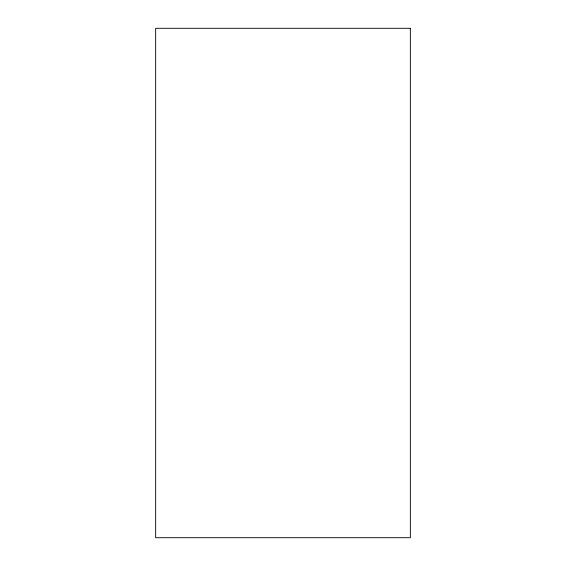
<?xml version="1.0" encoding="UTF-8"?>
<svg xmlns="http://www.w3.org/2000/svg" width="566" height="566" viewBox="0 0 566 566"><rect width="100%" height="100%" fill="white"/><g stroke="black" fill="none" stroke-linecap="round" stroke-linejoin="round"><path stroke-width="0.85" d="M410.35 28.3L155.65 28.3L155.65 537.7L410.35 537.7L410.35 28.3"/></g></svg>
